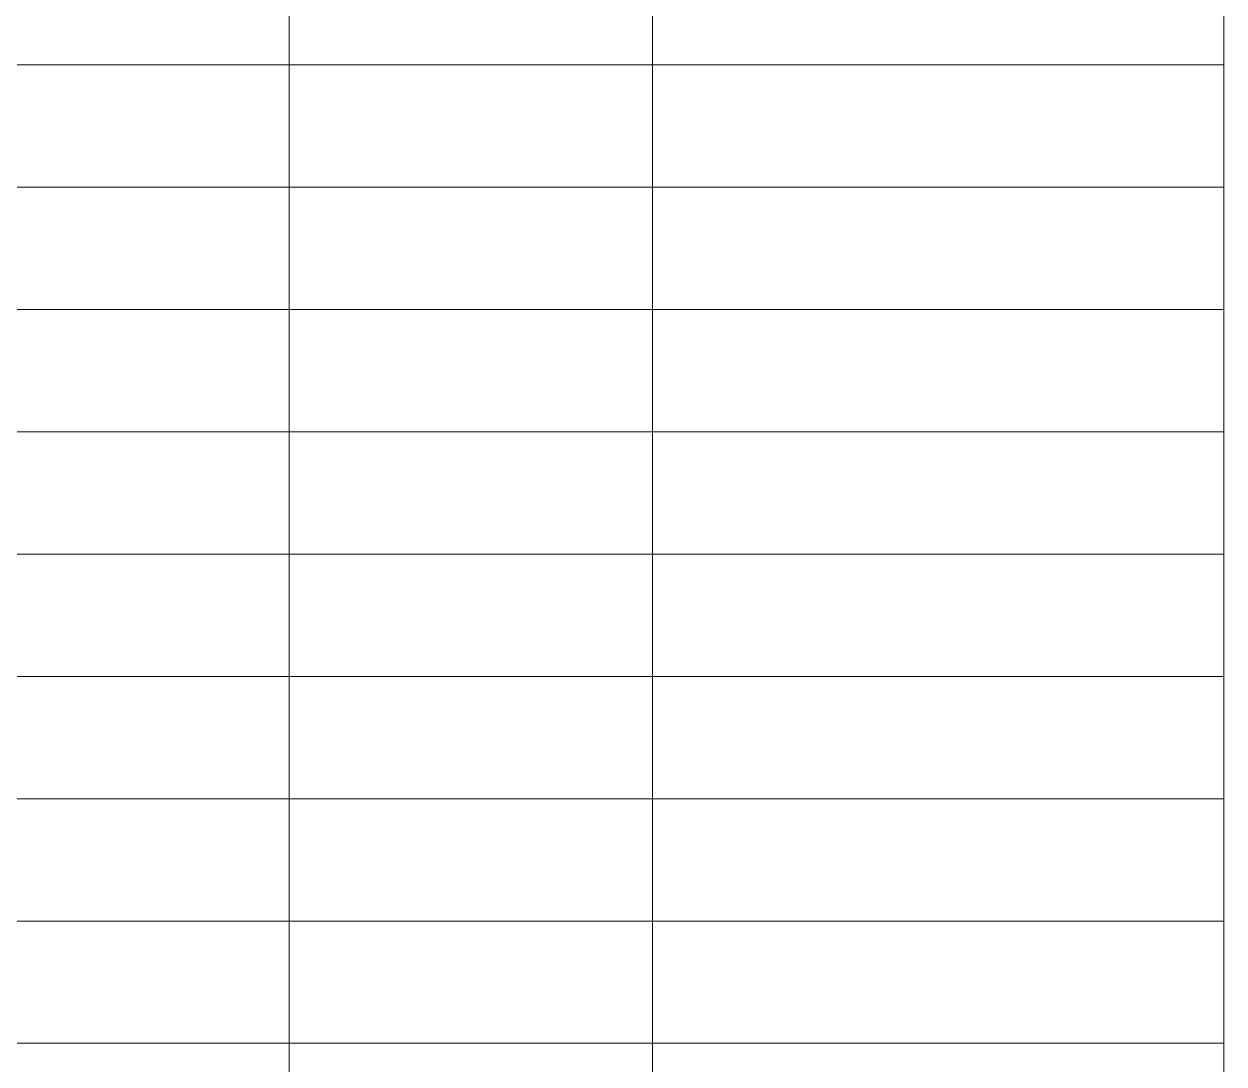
# Model space of a CAD drawing. Header units: millimetres. Extents: x -16190 to -8852, y -6844 to 7484.
# Drawn here: x -15896.1 to -15601.8, y 6731 to 6986.2 of the extents above; entities that cross this region are included whole.
import ezdxf

# ---------------------------------------------------------------- set-up
doc = ezdxf.new("R2010")
doc.units = ezdxf.units.MM
doc.layers.add('dim', color=82, linetype='Continuous', lineweight=9)

msp = doc.modelspace()

# ---------------------------------------------------------------- linework, layer by layer
at = {"layer": 'dim', "color": 7}
for p, q in [((-15601.77, 7483.66), (-15601.77, 6478.743)), ((-15831.027, 7416.107), (-15831.027, 6706.107)), ((-15741.897, 7416.107), (-15741.897, 6706.107)), ((-16190.362, 6976.107), (-15601.77, 6976.107)), ((-16190.362, 6946.107), (-15601.77, 6946.107)), ((-16190.362, 6916.107), (-15601.77, 6916.107)), ((-16190.362, 6886.107), (-15601.77, 6886.107)), ((-16190.362, 6886.107), (-15601.77, 6886.107)), ((-16190.362, 6856.107), (-15601.77, 6856.107)), ((-16190.362, 6826.107), (-15601.77, 6826.107)), ((-16190.362, 6796.107), (-15601.77, 6796.107)), ((-16190.362, 6766.107), (-15601.77, 6766.107)), ((-16190.362, 6736.107), (-15601.77, 6736.107))]:
    msp.add_line(p, q, dxfattribs=at)

doc.saveas('drawing.dxf')
